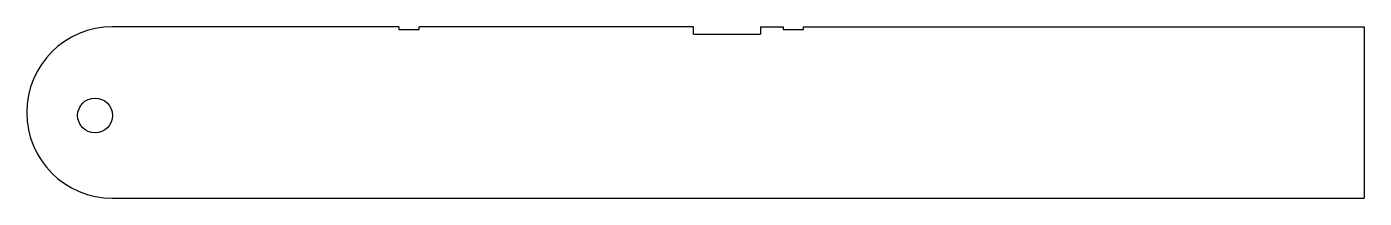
# Model space of a CAD drawing. Header units: millimetres. Extents: x 11 to 241, y 78 to 107.
import ezdxf

# ---------------------------------------------------------------- set-up
doc = ezdxf.new("R2010")
doc.units = ezdxf.units.MM
doc.layers.get('0').update_dxf_attribs({"lineweight": 25, "true_color": 0xffffff})

msp = doc.modelspace()

# ---------------------------------------------------------------- linework, layer by layer
for p, q in [((75.15, 107.25), (26, 107.25)), ((75.15, 107.25), (75.15, 106.75)), ((75.15, 106.75), (78.65, 106.75)), ((78.65, 106.75), (78.65, 107.25)), ((125.8, 107.25), (78.65, 107.25)), ((125.8, 106), (125.8, 107.25)), ((125.8, 106), (137.3, 106)), ((137.3, 107.25), (137.3, 106)), ((137.3, 107.25), (141.19, 107.25)), ((141.19, 107.25), (141.19, 106.75)), ((141.19, 106.75), (144.69, 106.75)), ((144.69, 107.25), (241, 107.25)), ((144.69, 106.75), (144.69, 107.25)), ((241, 107.25), (241, 77.77)), ((26, 77.77), (241, 77.77))]:
    msp.add_line(p, q)
msp.add_circle((23, 92), 3)
msp.add_arc((26, 92.51), 14.74, 90, 270)

doc.saveas('drawing.dxf')
